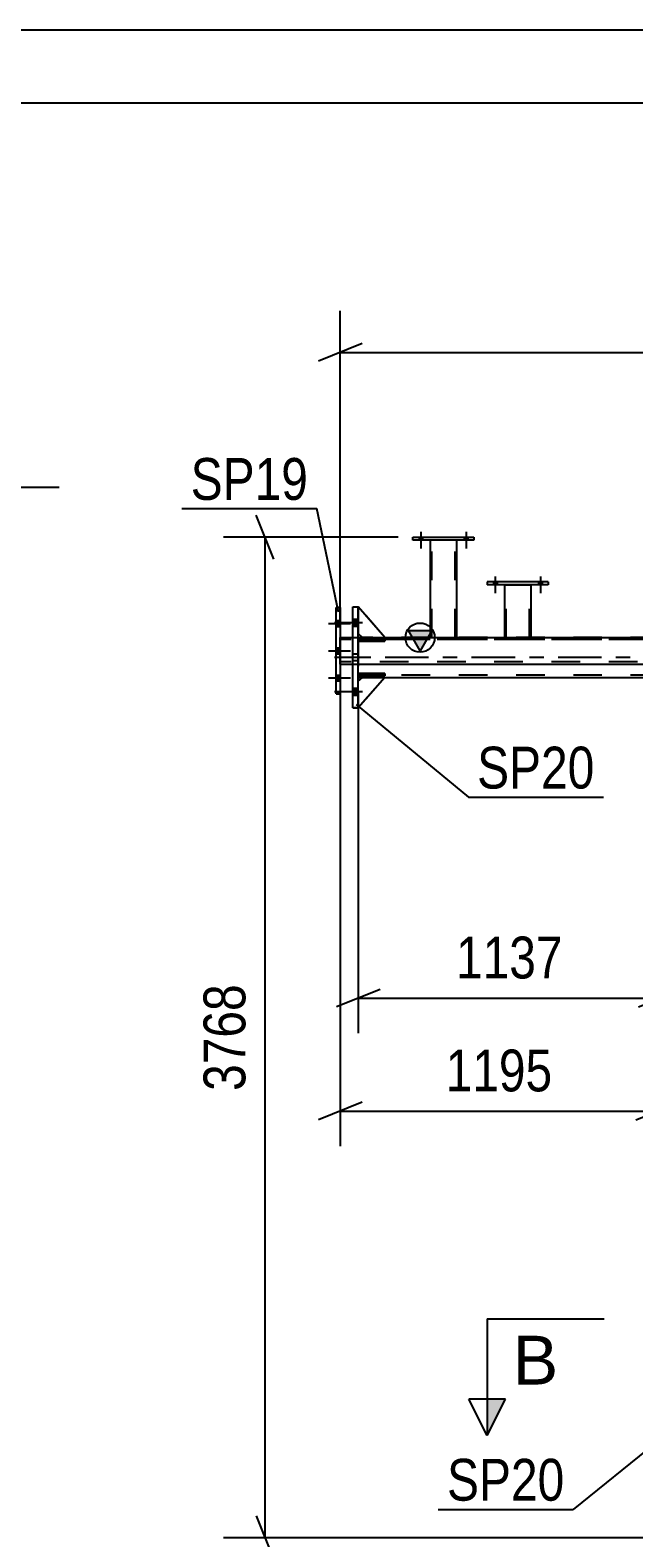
# Model space of a CAD drawing. Header units: millimetres. Extents: x -834 to 355, y -855 to -14.
# Drawn here: x -43 to -1.7, y -117.5 to -14.3 of the extents above; entities that cross this region are included whole.
import ezdxf

# ---------------------------------------------------------------- set-up
doc = ezdxf.new("R2010")
doc.units = ezdxf.units.MM
doc.linetypes.add('DXK_LINE_DOT2', pattern=[3.9198, 1.9599, -1.9599])
doc.linetypes.add('DXK_LINE_DOT3', pattern=[5.9187, 2.979, -0.9799, 0.9799, -0.9799])
doc.styles.add('Arial', font='ARIAL.TTF', dxfattribs={"height": 0.2})
doc.styles.add('Arial Narrow', font='ARIALN.TTF', dxfattribs={"height": 0.2})

# ---------------------------------------------------------------- blocks, each defined once
blk = doc.blocks.new('Unknown-570384938-1134')
at = {"color": 5, "linetype": 'Continuous'}
for p, q in [((355.05, -14.33), (-833.95, -14.33)), ((350.05, -19.33), (-828.95, -19.33))]:
    blk.add_line(p, q, dxfattribs=at)
blk = doc.blocks.new('Bolt-570384938-10462 - 10424')
at = {"linetype": 'Continuous'}
for points in [[(-16.11, -49.04), (-16.36, -49.04), (-16.36, -49.25), (-16.11, -49.25)], [(-16.11, -49.04), (-16.36, -49.04), (-16.36, -49.25), (-16.11, -49.25)], [(-13.01, -49.04), (-13.27, -49.04), (-13.27, -49.25), (-13.01, -49.25)], [(-13.01, -49.04), (-13.27, -49.04), (-13.27, -49.25), (-13.01, -49.25)]]:
    blk.add_hatch(color=1, dxfattribs=at).paths.add_polyline_path(points)
at = {"color": 1, "linetype": 'Continuous'}
for p, q in [((-16.36, -49.04), (-16.36, -49.25)), ((-16.36, -49.04), (-16.36, -49.25)), ((-16.23, -48.67), (-16.23, -49.82)), ((-16.23, -48.67), (-16.23, -49.82)), ((-16.11, -49.04), (-16.11, -49.25)), ((-16.11, -49.04), (-16.11, -49.25)), ((-13.27, -49.04), (-13.27, -49.25)), ((-13.27, -49.04), (-13.27, -49.25)), ((-13.14, -48.67), (-13.14, -49.82)), ((-13.14, -48.67), (-13.14, -49.82)), ((-13.01, -49.04), (-13.01, -49.25)), ((-13.01, -49.04), (-13.01, -49.25))]:
    blk.add_line(p, q, dxfattribs=at)
blk = doc.blocks.new('Bolt-570384938-10466 - 10424')
at = {"linetype": 'Continuous'}
for points in [[(-16.11, -49.04), (-16.36, -49.04), (-16.36, -49.25), (-16.11, -49.25)], [(-16.11, -49.04), (-16.36, -49.04), (-16.36, -49.25), (-16.11, -49.25)], [(-13.01, -49.04), (-13.27, -49.04), (-13.27, -49.25), (-13.01, -49.25)], [(-13.01, -49.04), (-13.27, -49.04), (-13.27, -49.25), (-13.01, -49.25)]]:
    blk.add_hatch(color=1, dxfattribs=at).paths.add_polyline_path(points)
at = {"color": 1, "linetype": 'Continuous'}
for p, q in [((-16.36, -49.04), (-16.36, -49.25)), ((-16.36, -49.04), (-16.36, -49.25)), ((-16.23, -48.67), (-16.23, -49.82)), ((-16.23, -48.67), (-16.23, -49.82)), ((-16.11, -49.04), (-16.11, -49.25)), ((-16.11, -49.04), (-16.11, -49.25)), ((-13.27, -49.04), (-13.27, -49.25)), ((-13.27, -49.04), (-13.27, -49.25)), ((-13.14, -48.67), (-13.14, -49.82)), ((-13.14, -48.67), (-13.14, -49.82)), ((-13.01, -49.04), (-13.01, -49.25)), ((-13.01, -49.04), (-13.01, -49.25))]:
    blk.add_line(p, q, dxfattribs=at)
blk = doc.blocks.new('Part-570384938-11119 - 10424')
at = {"color": 2, "linetype": 'Continuous'}
for p, q in [((-20.88, -53.82), (-20.52, -53.82)), ((-20.88, -55.91), (-20.88, -53.82)), ((-20.52, -55.91), (-20.52, -53.82)), ((-20.88, -60.73), (-20.88, -57.73)), ((-20.52, -60.73), (-20.52, -57.73)), ((-20.88, -60.73), (-20.52, -60.73))]:
    blk.add_line(p, q, dxfattribs=at)
at = {"color": 7, "linetype": 'DXK_LINE_DOT2'}
for p, q in [((-20.88, -53.82), (-20.52, -53.82)), ((-20.88, -57.73), (-20.88, -55.91)), ((-20.52, -57.73), (-20.52, -55.91)), ((-20.52, -60.73), (-20.88, -60.73))]:
    blk.add_line(p, q, dxfattribs=at)
blk = doc.blocks.new('Part-570384938-10559 - 10424')
at = {"color": 7, "linetype": 'DXK_LINE_DOT2'}
for p, q in [((-13.78, -49.25), (-15.6, -49.25)), ((-15.6, -49.25), (-15.6, -55.91)), ((-15.58, -49.25), (-15.6, -49.25)), ((-15.49, -55.91), (-15.49, -49.25)), ((-13.89, -55.91), (-13.89, -49.25)), ((-13.78, -55.91), (-13.78, -49.25)), ((-15.6, -55.91), (-13.78, -55.91))]:
    blk.add_line(p, q, dxfattribs=at)
blk = doc.blocks.new('Part-570384938-10529 - 10424')
at = {"color": 2, "linetype": 'Continuous'}
for p, q in [((-10.51, -52.31), (-10.51, -55.91)), ((-8.69, -55.91), (-8.69, -52.31))]:
    blk.add_line(p, q, dxfattribs=at)
at = {"color": 7, "linetype": 'DXK_LINE_DOT2'}
for p, q in [((-10.51, -52.31), (-8.69, -52.31)), ((-10.49, -52.31), (-10.51, -52.31)), ((-10.4, -55.91), (-10.4, -52.31)), ((-8.8, -55.91), (-8.8, -52.31)), ((-10.51, -55.91), (-10.51, -55.91)), ((-10.51, -55.91), (-8.69, -55.91)), ((-8.69, -55.91), (-8.69, -55.91)), ((-8.69, -55.91), (-8.69, -55.91))]:
    blk.add_line(p, q, dxfattribs=at)
blk = doc.blocks.new('Part-570384938-10553 - 10424')
at = {"color": 2, "linetype": 'Continuous'}
for p, q in [((-15.6, -49.25), (-15.6, -55.91)), ((-13.78, -55.91), (-13.78, -49.25)), ((-15.6, -55.91), (-13.78, -55.91))]:
    blk.add_line(p, q, dxfattribs=at)
at = {"color": 7, "linetype": 'DXK_LINE_DOT2'}
for p, q in [((-13.78, -49.25), (-15.6, -49.25)), ((-15.58, -49.25), (-15.6, -49.25)), ((-15.49, -55.91), (-15.49, -49.25)), ((-13.89, -55.91), (-13.89, -49.25))]:
    blk.add_line(p, q, dxfattribs=at)
blk = doc.blocks.new('Part-570384938-10556 - 10424')
at = {"color": 2, "linetype": 'Continuous'}
for p, q in [((-16.78, -49.25), (-16.78, -49.04)), ((-16.78, -49.04), (-12.6, -49.04)), ((-12.6, -49.25), (-16.78, -49.25)), ((-12.6, -49.04), (-12.6, -49.25))]:
    blk.add_line(p, q, dxfattribs=at)
blk = doc.blocks.new('Bolt-570384938-10950 - 10424')
at = {"linetype": 'Continuous'}
for points in [[(-11.02, -52.1), (-11.27, -52.1), (-11.27, -52.31), (-11.02, -52.31)], [(-11.02, -52.1), (-11.27, -52.1), (-11.27, -52.31), (-11.02, -52.31)], [(-7.93, -52.1), (-8.18, -52.1), (-8.18, -52.31), (-7.93, -52.31)], [(-7.93, -52.1), (-8.18, -52.1), (-8.18, -52.31), (-7.93, -52.31)]]:
    blk.add_hatch(color=1, dxfattribs=at).paths.add_polyline_path(points)
at = {"color": 1, "linetype": 'Continuous'}
for p, q in [((-11.27, -52.1), (-11.27, -52.31)), ((-11.27, -52.1), (-11.27, -52.31)), ((-11.14, -51.73), (-11.14, -52.88)), ((-11.14, -51.73), (-11.14, -52.88)), ((-11.02, -52.1), (-11.02, -52.31)), ((-11.02, -52.1), (-11.02, -52.31)), ((-8.18, -52.1), (-8.18, -52.31)), ((-8.18, -52.1), (-8.18, -52.31)), ((-8.05, -51.73), (-8.05, -52.88)), ((-8.05, -51.73), (-8.05, -52.88)), ((-7.93, -52.1), (-7.93, -52.31)), ((-7.93, -52.1), (-7.93, -52.31))]:
    blk.add_line(p, q, dxfattribs=at)
blk = doc.blocks.new('Part-570384938-10783 - 10424')
at = {"color": 2, "linetype": 'Continuous'}
for p, q in [((-22.04, -59.77), (-22.04, -53.86)), ((-21.75, -53.86), (-22.04, -53.86)), ((-21.75, -53.86), (-21.75, -59.77)), ((-22.04, -59.77), (-21.75, -59.77))]:
    blk.add_line(p, q, dxfattribs=at)
at = {"color": 7, "linetype": 'DXK_LINE_DOT2'}
for p, q in [((-22.04, -53.86), (-21.75, -53.86)), ((-21.75, -59.77), (-22.04, -59.77))]:
    blk.add_line(p, q, dxfattribs=at)
blk = doc.blocks.new('Part-570384938-10818 - 10424')
at = {"color": 7, "linetype": 'DXK_LINE_DOT2'}
for p, q in [((-16.78, -49.25), (-16.78, -49.04)), ((-16.78, -49.04), (-12.6, -49.04)), ((-12.6, -49.25), (-16.78, -49.25)), ((-12.6, -49.04), (-12.6, -49.25))]:
    blk.add_line(p, q, dxfattribs=at)
blk = doc.blocks.new('Part-570384938-10880 - 10424')
at = {"linetype": 'Continuous'}
blk.add_hatch(color=2, dxfattribs=at).paths.add_polyline_path([(-16.29, -56.82), (-17.09, -55.42), (-15.49, -55.42)])
at = {"color": 2, "linetype": 'Continuous'}
for p, q in [((-16.29, -56.82), (-17.09, -55.42)), ((-17.09, -55.42), (-15.49, -55.42)), ((-15.49, -55.42), (-16.29, -56.82)), ((-21.75, -55.91), (-15.6, -55.91)), ((-13.78, -55.91), (2.59, -55.91)), ((-21.75, -57.73), (6.86, -57.73))]:
    blk.add_line(p, q, dxfattribs=at)
at = {"color": 7, "linetype": 'DXK_LINE_DOT2'}
for p, q in [((-21.75, -57.73), (-21.75, -55.91)), ((304.34, -56.05), (-21.75, -56.05)), ((-15.6, -55.91), (-13.78, -55.91)), ((304.34, -57.58), (-21.75, -57.58))]:
    blk.add_line(p, q, dxfattribs=at)
at = {"color": 2, "linetype": 'Continuous'}
blk.add_circle((-16.29, -55.92), 1, dxfattribs=at)
blk = doc.blocks.new('Part-570384938-11010 - 10424')
at = {"color": 7, "linetype": 'DXK_LINE_DOT2'}
for p, q in [((-18.7, -58.38), (-20.52, -58.38)), ((-20.52, -58.38), (-20.52, -58.53)), ((-20.52, -58.53), (-18.7, -58.53)), ((-20.24, -58.53), (-20.24, -58.38)), ((-18.7, -58.53), (-18.7, -58.38))]:
    blk.add_line(p, q, dxfattribs=at)
blk = doc.blocks.new('Part-570384938-11022 - 10424')
at = {"color": 2, "linetype": 'Continuous'}
for p, q in [((-18.7, -55.91), (-20.52, -53.82)), ((-20.52, -55.64), (-20.24, -55.91))]:
    blk.add_line(p, q, dxfattribs=at)
at = {"color": 7, "linetype": 'DXK_LINE_DOT2'}
for p, q in [((-20.52, -53.82), (-20.52, -55.64)), ((-20.24, -55.91), (-20.24, -55.91)), ((-20.24, -55.91), (-20.24, -55.91)), ((-20.24, -55.91), (-18.7, -55.91)), ((-18.7, -55.91), (-18.7, -55.91)), ((-18.7, -55.91), (-18.7, -55.91))]:
    blk.add_line(p, q, dxfattribs=at)
blk = doc.blocks.new('Bolt-570384938-10967 - 10424')
at = {"linetype": 'Continuous'}
for points in [[(-20.52, -55.15), (-20.52, -54.67), (-20.88, -54.67), (-20.88, -55.15)], [(-20.52, -55.15), (-20.52, -54.67), (-20.88, -54.67), (-20.88, -55.15)], [(-20.52, -55.15), (-20.52, -54.67), (-20.88, -54.67), (-20.88, -55.15)], [(-20.52, -59.87), (-20.52, -59.4), (-20.88, -59.4), (-20.88, -59.87)], [(-20.52, -59.87), (-20.52, -59.4), (-20.88, -59.4), (-20.88, -59.87)], [(-20.52, -59.87), (-20.52, -59.4), (-20.88, -59.4), (-20.88, -59.87)]]:
    blk.add_hatch(color=1, dxfattribs=at).paths.add_polyline_path(points)
at = {"color": 1, "linetype": 'Continuous'}
for p, q in [((-20.52, -54.67), (-20.88, -54.67)), ((-20.52, -54.67), (-20.88, -54.67)), ((-20.52, -54.67), (-20.88, -54.67)), ((-20.24, -54.91), (-22.15, -54.91)), ((-20.24, -54.91), (-22.15, -54.91)), ((-20.24, -54.91), (-22.15, -54.91)), ((-20.52, -55.15), (-20.88, -55.15)), ((-20.52, -55.15), (-20.88, -55.15)), ((-20.52, -55.15), (-20.88, -55.15)), ((-20.24, -59.64), (-22.15, -59.64)), ((-20.24, -59.64), (-22.15, -59.64)), ((-20.24, -59.64), (-22.15, -59.64)), ((-20.52, -59.4), (-20.88, -59.4)), ((-20.52, -59.4), (-20.88, -59.4)), ((-20.52, -59.4), (-20.88, -59.4)), ((-20.52, -59.87), (-20.88, -59.87)), ((-20.52, -59.87), (-20.88, -59.87)), ((-20.52, -59.87), (-20.88, -59.87))]:
    blk.add_line(p, q, dxfattribs=at)
at = {"color": 1, "linetype": 'DXK_LINE_DOT2'}
for p, q in [((-20.24, -57.27), (-22.15, -57.27)), ((-20.24, -57.27), (-22.15, -57.27)), ((-20.52, -57.04), (-20.88, -57.04)), ((-20.52, -57.04), (-20.88, -57.04)), ((-20.52, -57.51), (-20.88, -57.51)), ((-20.52, -57.51), (-20.88, -57.51))]:
    blk.add_line(p, q, dxfattribs=at)
blk = doc.blocks.new('Bolt-570384938-11034 - 10424')
at = {"linetype": 'Continuous'}
for points in [[(-22.04, -54.75), (-22.04, -55.15), (-21.75, -55.15), (-21.75, -54.75)], [(-22.04, -54.75), (-22.04, -55.15), (-21.75, -55.15), (-21.75, -54.75)], [(-22.04, -54.75), (-22.04, -55.15), (-21.75, -55.15), (-21.75, -54.75)], [(-22.04, -56.62), (-22.04, -57.02), (-21.75, -57.02), (-21.75, -56.62)], [(-22.04, -56.62), (-22.04, -57.02), (-21.75, -57.02), (-21.75, -56.62)], [(-22.04, -58.48), (-22.04, -58.88), (-21.75, -58.88), (-21.75, -58.48)], [(-22.04, -58.48), (-22.04, -58.88), (-21.75, -58.88), (-21.75, -58.48)], [(-22.04, -58.48), (-22.04, -58.88), (-21.75, -58.88), (-21.75, -58.48)]]:
    blk.add_hatch(color=1, dxfattribs=at).paths.add_polyline_path(points)
at = {"color": 1, "linetype": 'Continuous'}
for p, q in [((-22.56, -54.95), (-21.06, -54.95)), ((-22.56, -54.95), (-21.06, -54.95)), ((-22.56, -54.95), (-21.06, -54.95)), ((-22.04, -54.75), (-21.75, -54.75)), ((-22.04, -54.75), (-21.75, -54.75)), ((-22.04, -54.75), (-21.75, -54.75)), ((-22.04, -55.15), (-21.75, -55.15)), ((-22.04, -55.15), (-21.75, -55.15)), ((-22.04, -55.15), (-21.75, -55.15)), ((-22.04, -56.62), (-21.75, -56.62)), ((-22.04, -56.62), (-21.75, -56.62)), ((-22.56, -56.82), (-21.06, -56.82)), ((-22.56, -56.82), (-21.06, -56.82)), ((-22.04, -57.02), (-21.75, -57.02)), ((-22.04, -57.02), (-21.75, -57.02)), ((-22.56, -58.68), (-21.06, -58.68)), ((-22.56, -58.68), (-21.06, -58.68)), ((-22.56, -58.68), (-21.06, -58.68)), ((-22.04, -58.48), (-21.75, -58.48)), ((-22.04, -58.48), (-21.75, -58.48)), ((-22.04, -58.48), (-21.75, -58.48)), ((-22.04, -58.88), (-21.75, -58.88)), ((-22.04, -58.88), (-21.75, -58.88)), ((-22.04, -58.88), (-21.75, -58.88))]:
    blk.add_line(p, q, dxfattribs=at)
blk = doc.blocks.new('Part-570384938-11007 - 10424')
at = {"color": 7, "linetype": 'DXK_LINE_DOT2'}
for p, q in [((-18.7, -56.02), (-20.52, -56.02)), ((-20.52, -56.02), (-20.52, -56.16)), ((-20.52, -56.16), (-18.7, -56.16)), ((-20.24, -56.16), (-20.24, -56.02)), ((-18.7, -56.16), (-18.7, -56.02))]:
    blk.add_line(p, q, dxfattribs=at)
blk = doc.blocks.new('Part-570384938-11013 - 10424')
at = {"color": 7, "linetype": 'DXK_LINE_DOT2'}
for p, q in [((-20.52, -56.02), (-18.7, -56.02)), ((-20.52, -56.16), (-20.52, -56.02)), ((-18.7, -56.16), (-20.52, -56.16)), ((-20.24, -56.16), (-20.24, -56.02)), ((-18.7, -56.02), (-18.7, -56.16))]:
    blk.add_line(p, q, dxfattribs=at)
blk = doc.blocks.new('Part-570384938-11016 - 10424')
at = {"color": 2, "linetype": 'Continuous'}
for p, q in [((-20.52, -58.38), (-18.7, -58.38)), ((-20.52, -58.53), (-20.52, -58.38)), ((-18.7, -58.53), (-20.52, -58.53)), ((-18.7, -58.38), (-18.7, -58.53))]:
    blk.add_line(p, q, dxfattribs=at)
at = {"color": 7, "linetype": 'DXK_LINE_DOT2'}
blk.add_line((-20.24, -58.53), (-20.24, -58.38), dxfattribs=at)
blk = doc.blocks.new('Part-570384938-11019 - 10424')
at = {"color": 7, "linetype": 'DXK_LINE_DOT2'}
for p, q in [((-18.7, -55.91), (-20.52, -53.82)), ((-20.52, -53.82), (-20.52, -55.64)), ((-20.52, -55.64), (-20.24, -55.91)), ((-20.24, -55.91), (-18.7, -55.91))]:
    blk.add_line(p, q, dxfattribs=at)
blk = doc.blocks.new('Part-570384938-11025 - 10424')
at = {"color": 7, "linetype": 'DXK_LINE_DOT2'}
for p, q in [((-20.52, -58.91), (-20.24, -58.64)), ((-18.7, -58.64), (-20.52, -60.73)), ((-20.24, -58.64), (-18.7, -58.64)), ((-20.52, -60.73), (-20.52, -58.91))]:
    blk.add_line(p, q, dxfattribs=at)
blk = doc.blocks.new('Part-570384938-11028 - 10424')
at = {"color": 2, "linetype": 'Continuous'}
for p, q in [((-20.52, -58.91), (-20.24, -58.64)), ((-18.7, -58.64), (-20.52, -60.73)), ((-20.24, -58.64), (-18.7, -58.64))]:
    blk.add_line(p, q, dxfattribs=at)
at = {"color": 7, "linetype": 'DXK_LINE_DOT2'}
blk.add_line((-20.52, -60.73), (-20.52, -58.91), dxfattribs=at)
blk = doc.blocks.new('Part-570384938-11139 - 10424')
at = {"color": 7, "linetype": 'DXK_LINE_DOT2'}
for p, q in [((297.99, -55.91), (-20.52, -55.91)), ((-20.52, -55.91), (-20.52, -58.64)), ((297.99, -56.05), (-20.52, -56.05)), ((297.99, -58.49), (-20.52, -58.49)), ((-20.24, -58.64), (-18.7, -58.64))]:
    blk.add_line(p, q, dxfattribs=at)
at = {"color": 7, "linetype": 'DXK_LINE_DOT3'}
blk.add_line((297.99, -57.27), (-20.52, -57.27), dxfattribs=at)
at = {"color": 2, "linetype": 'Continuous'}
for p, q in [((-20.52, -58.64), (-20.24, -58.64)), ((-18.7, -58.64), (2.46, -58.64))]:
    blk.add_line(p, q, dxfattribs=at)
blk = doc.blocks.new('Part-570384938-11230 - 10424')
at = {"color": 2, "linetype": 'Continuous'}
for p, q in [((-7.51, -52.1), (-11.69, -52.1)), ((-11.69, -52.1), (-11.69, -52.31)), ((-7.51, -52.31), (-11.69, -52.31)), ((-7.51, -52.1), (-7.51, -52.31))]:
    blk.add_line(p, q, dxfattribs=at)
blk = doc.blocks.new('StraightDimension-570384938-63201 - 10424')
at = {"color": 7, "linetype": 'Continuous'}
for p, q in [((-20.52, -59.64), (-20.52, -83)), ((0.16, -111.73), (0.16, -77.75)), ((-19.02, -80), (-22.02, -81.2)), ((-1.34, -81.2), (1.66, -80)), ((-20.52, -80.6), (0.16, -80.6))]:
    blk.add_line(p, q, dxfattribs=at)
at = {"color": 0}
blk.add_wipeout([(-5.92, -79.85), (-5.92, -75.65), (-14.43, -75.65), (-14.43, -79.85)], dxfattribs=at)
at = {"color": 3, "style": 'Arial Narrow'}
blk.add_text('1137', height=2.863, dxfattribs=at).set_placement((-13.83, -79.25))
blk = doc.blocks.new('StraightDimension-570384938-63191 - 10424')
at = {"color": 7, "linetype": 'Continuous'}
for p, q in [((-21.75, -58.73), (-21.75, -90.73)), ((-0.01, -111.73), (-0.01, -85.48)), ((-20.25, -87.73), (-23.25, -88.93)), ((-1.51, -88.93), (1.49, -87.73)), ((-21.75, -88.33), (-0.01, -88.33))]:
    blk.add_line(p, q, dxfattribs=at)
at = {"color": 0}
blk.add_wipeout([(-6.62, -87.58), (-6.62, -83.38), (-15.14, -83.38), (-15.14, -87.58)], dxfattribs=at)
at = {"color": 3, "style": 'Arial Narrow'}
blk.add_text('1195', height=2.863, dxfattribs=at).set_placement((-14.54, -86.98))
blk = doc.blocks.new('StraightDimension-570384938-47967 - 10424')
at = {"color": 7, "linetype": 'Continuous'}
for p, q in [((-21.75, -54.91), (-21.75, -33.54)), ((-20.25, -35.79), (-23.25, -36.99)), ((-21.75, -36.39), (326.78, -36.39))]:
    blk.add_line(p, q, dxfattribs=at)
blk = doc.blocks.new('StraightDimension-570384938-58409 - 10424')
at = {"color": 7, "linetype": 'Continuous'}
for p, q in [((-26.3, -50.54), (-27.5, -47.54)), ((-17.78, -49.04), (-29.75, -49.04)), ((-26.9, -117.54), (-26.9, -49.04)), ((-27.5, -116.04), (-26.3, -119.04)), ((62.58, -117.54), (-29.75, -117.54))]:
    blk.add_line(p, q, dxfattribs=at)
at = {"color": 0}
blk.add_wipeout([(-27.65, -79.03), (-31.85, -79.03), (-31.85, -87.55), (-27.65, -87.55)], dxfattribs=at)
at = {"color": 3, "style": 'Arial Narrow'}
blk.add_text('3768', height=2.863, rotation=90.0002, dxfattribs=at).set_placement((-28.25, -86.95))
blk = doc.blocks.new('Mark-570384938-11115 - 10424')
at = {"color": 30, "linetype": 'Continuous'}
for p, q in [((-20.67, -60.49), (-12.98, -66.85)), ((-12.98, -66.85), (-3.74, -66.85))]:
    blk.add_line(p, q, dxfattribs=at)
at = {"color": 0}
blk.add_wipeout([(-4.34, -66.25), (-4.34, -63.25), (-12.38, -63.25), (-12.38, -66.25)], dxfattribs=at)
blk.add_wipeout([(-4.34, -66.25), (-4.34, -63.25), (-12.38, -63.25), (-12.38, -66.25)], dxfattribs=at)
at = {"color": 3, "style": 'Arial Narrow'}
blk.add_text('SP20', height=2.863, dxfattribs=at).set_placement((-12.38, -66.25))
blk = doc.blocks.new('SectionMark-570384938-11548 - 10424')
at = {"color": 6, "linetype": 'Continuous'}
blk.add_line((-49, -45.62), (-41, -45.62), dxfattribs=at)
blk = doc.blocks.new('SectionMark-570384938-11550 - 10424')
at = {"linetype": 'Continuous'}
blk.add_hatch(color=6, dxfattribs=at).paths.add_polyline_path([(-11.69, -108.05), (-10.44, -108.05), (-11.69, -110.55)])
at = {"color": 6, "linetype": 'Continuous'}
for p, q in [((-11.69, -102.55), (-3.69, -102.55)), ((-11.69, -102.55), (-11.69, -110.55)), ((-11.69, -110.55), (-12.94, -108.05)), ((-10.44, -108.05), (-12.94, -108.05)), ((-11.69, -110.55), (-10.44, -108.05))]:
    blk.add_line(p, q, dxfattribs=at)
at = {"color": 0, "linetype": 'Continuous'}
blk.add_wipeout([(-6.83, -107.05), (-6.83, -103.55), (-9.94, -103.55), (-9.94, -107.05)], dxfattribs=at)
at = {"color": 3, "linetype": 'Continuous', "style": 'Arial'}
blk.add_text('B', height=3.34, dxfattribs=at).set_placement((-9.94, -107.05))
blk = doc.blocks.new('Mark-570384938-10779 - 10424')
at = {"color": 30, "linetype": 'Continuous'}
for p in [(-32.59, -47.09), (-21.87, -54.17)]:
    blk.add_line(p, (-23.35, -47.09), dxfattribs=at)
at = {"color": 0}
blk.add_wipeout([(-23.95, -46.49), (-23.95, -43.49), (-31.99, -43.49), (-31.99, -46.49)], dxfattribs=at)
blk.add_wipeout([(-23.95, -46.49), (-23.95, -43.49), (-31.99, -43.49), (-31.99, -46.49)], dxfattribs=at)
at = {"color": 3, "style": 'Arial Narrow'}
blk.add_text('SP19', height=2.863, dxfattribs=at).set_placement((-31.99, -46.49))
blk = doc.blocks.new('Mark-570384938-11140 - 10424')
at = {"color": 30, "linetype": 'Continuous'}
for p in [(-0.22, -111.08), (-15.04, -115.6)]:
    blk.add_line(p, (-5.81, -115.6), dxfattribs=at)
at = {"color": 0}
blk.add_wipeout([(-6.41, -115), (-6.41, -112), (-14.44, -112), (-14.44, -115)], dxfattribs=at)
blk.add_wipeout([(-6.41, -115), (-6.41, -112), (-14.44, -112), (-14.44, -115)], dxfattribs=at)
at = {"color": 3, "style": 'Arial Narrow'}
blk.add_text('SP20', height=2.863, dxfattribs=at).set_placement((-14.44, -115))

msp = doc.modelspace()

# ---------------------------------------------------------------- block references
for name in ['Unknown-570384938-1134', 'Part-570384938-10556 - 10424', 'Part-570384938-10818 - 10424', 'Bolt-570384938-10462 - 10424', 'Bolt-570384938-10466 - 10424', 'Part-570384938-10559 - 10424', 'Part-570384938-10553 - 10424', 'Part-570384938-11230 - 10424', 'Bolt-570384938-10950 - 10424', 'Part-570384938-10529 - 10424', 'Bolt-570384938-10967 - 10424', 'Part-570384938-10783 - 10424', 'Part-570384938-11119 - 10424', 'Part-570384938-11022 - 10424', 'Part-570384938-11019 - 10424', 'Bolt-570384938-11034 - 10424', 'Part-570384938-10880 - 10424', 'Part-570384938-11139 - 10424', 'Part-570384938-11007 - 10424', 'Part-570384938-11013 - 10424', 'Part-570384938-11010 - 10424', 'Part-570384938-11016 - 10424', 'Part-570384938-11025 - 10424', 'Part-570384938-11028 - 10424']:
    msp.add_blockref(name, (0, 0))

# ---------------------------------------------------------------- next in the draw order: block references
msp.add_blockref('StraightDimension-570384938-63201 - 10424', (0, 0))

# ---------------------------------------------------------------- next in the draw order: block references
msp.add_blockref('StraightDimension-570384938-63191 - 10424', (0, 0))

# ---------------------------------------------------------------- next in the draw order: block references
msp.add_blockref('StraightDimension-570384938-47967 - 10424', (0, 0))

# ---------------------------------------------------------------- next in the draw order: block references
msp.add_blockref('StraightDimension-570384938-58409 - 10424', (0, 0))

# ---------------------------------------------------------------- next in the draw order: block references
for name in ['SectionMark-570384938-11548 - 10424', 'Mark-570384938-11115 - 10424', 'SectionMark-570384938-11550 - 10424', 'Mark-570384938-11140 - 10424']:
    msp.add_blockref(name, (0, 0))

# ---------------------------------------------------------------- next in the draw order: block references
msp.add_blockref('Mark-570384938-10779 - 10424', (0, 0))

doc.saveas('drawing.dxf')
